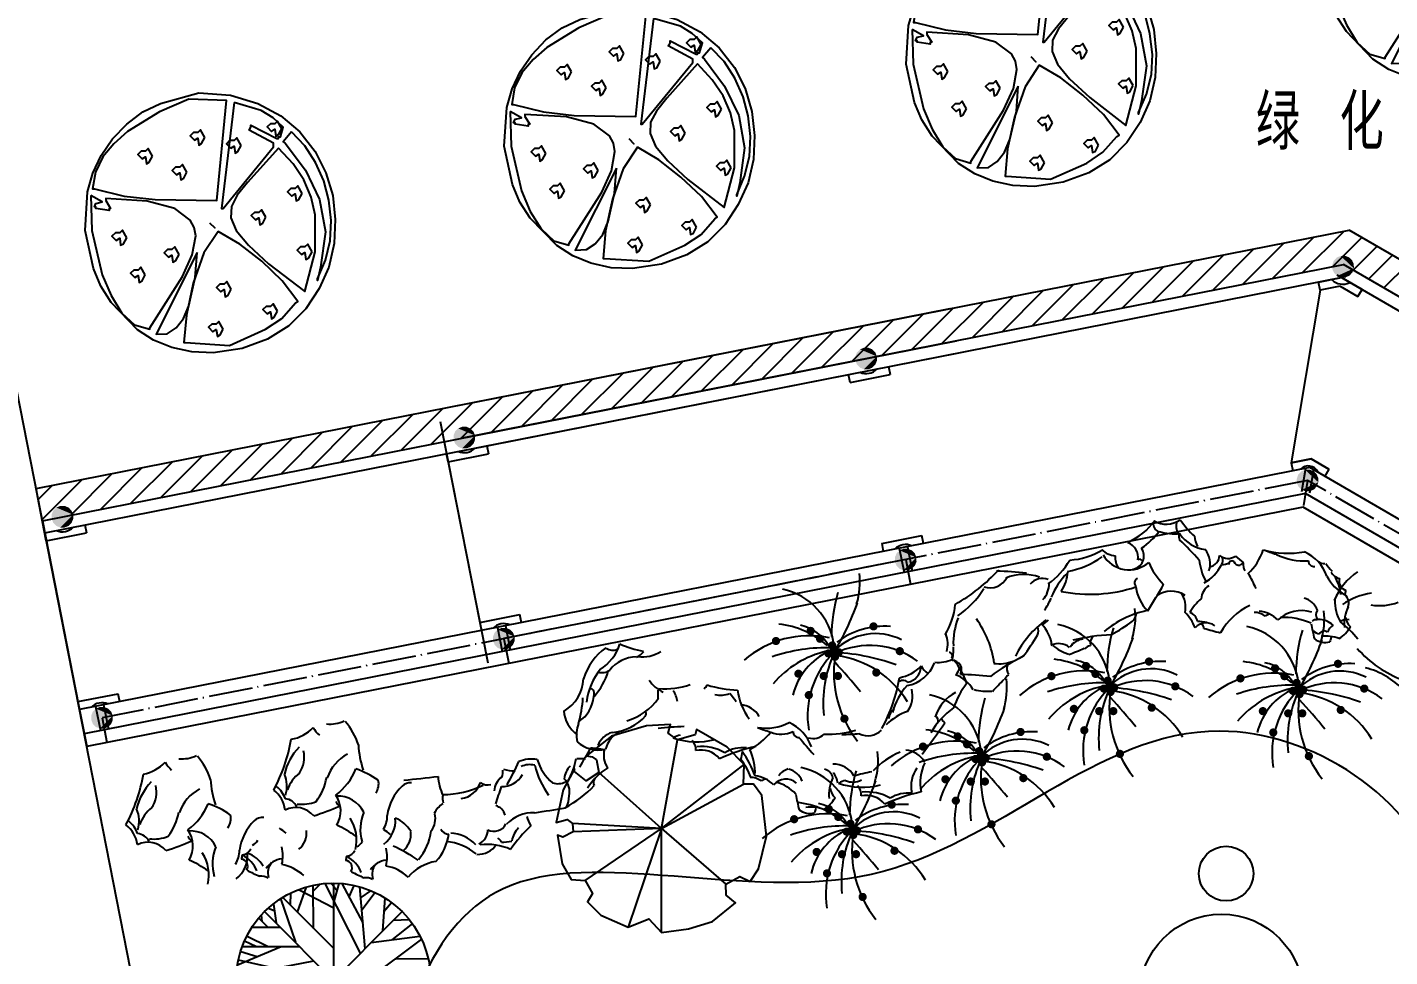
# Model space of a CAD drawing. Extents: x 1035948 to 1665131, y -158296 to 142149.
# Drawn here: x 1484489 to 1496466, y 20201 to 28368 of the extents above; entities that cross this region are included whole.
import ezdxf

# ---------------------------------------------------------------- set-up
doc = ezdxf.new("R2010")
doc.units = 0
doc.header["$LTSCALE"] = 200
doc.header["$MEASUREMENT"] = 0
doc.linetypes.add('ACAD_ISO04W100', pattern=[30.5, 24, -3, 0.5, -3])
doc.layers.get('0').update_dxf_attribs({"linetype": 'CONTINUOUS'})
for name, color, linetype in [('COLUMN', 7, 'CONTINUOUS'), ('DL', 21, 'CONTINUOUS'), ('DOTE', 1, 'CONTINUOUS'), ('PUB_TEXT', 7, 'CONTINUOUS'), ('WLL1', 7, 'CONTINUOUS'), ('垂丝海棠', 7, 'CONTINUOUS'), ('桂花', 7, 'CONTINUOUS'), ('红枫', 7, 'CONTINUOUS'), ('腊梅', 7, 'CONTINUOUS')]:
    doc.layers.add(name, color=color, linetype=linetype)
doc.styles.add('_HZTXT', font='txt.shx', dxfattribs={"width": 0.8, "bigfont": 'hztxt.shx'})
doc.styles.add('ATTR', font='SIMHEI.TTF')
doc.styles.add('DIM_FONT', font='SIMPLEX.shx', dxfattribs={"width": 0.8})

# ---------------------------------------------------------------- blocks, each defined once
blk = doc.blocks.new('_YZH')
for points in [[(-0.466, 0.193), (0.5, 0), (-0.5, 0), (-0.466, -0.193)], [(-0.193, 0.466), (0.5, 0), (-0.357, 0.357), (-0.466, 0.193)], [(0.193, 0.466), (0.5, 0), (0, 0.505), (-0.193, 0.466)], [(0.466, 0.193), (0.5, 0), (0.357, 0.357), (0.193, 0.466)], [(-0.466, -0.193), (0.5, 0), (-0.357, -0.357), (-0.193, -0.466)], [(-0.193, -0.466), (0.5, 0), (0, -0.505), (0.193, -0.466)], [(0.193, -0.466), (0.5, 0), (0.357, -0.357), (0.466, -0.193)]]:
    blk.add_solid(points)
blk = doc.blocks.new('ZW36')
at = {"layer": '垂丝海棠', "color": 31, "const_width": 60}
for points in [[(-458, 399, 1), (-398, 399, 1)], [(463, 465, 1), (523, 465, 1)], [(-966, 251, 1), (-906, 251, 1)], [(-320, 284, 1), (-260, 284, 1)], [(-142, 185, 1), (-82, 185, 1)], [(-197, 69, 1), (-137, 69, 1)], [(-114, 119, 1), (-54, 119, 1)], [(-100, 20, 1), (-40, 20, 1)], [(-46, 86, 1), (14, 86, 1)], [(848, 102, 1), (908, 102, 1)], [(-637, -228, 1), (-577, -228, 1)], [(504, -211, 1), (564, -211, 1)], [(-266, -261, 1), (-206, -261, 1)], [(-59, -261, 1), (1, -261, 1)], [(-485, -541, 1), (-425, -541, 1)], [(37, -887, 1), (97, -887, 1)]]:
    blk.add_lwpolyline(points, format="xyb", close=True, dxfattribs=at)
at = {"layer": '垂丝海棠', "color": 31}
for centre, radius, start, end in [((-802, 1117), 1096, 342.9456, 6.4814), ((-1040, 67), 963, 6.9904, 78.0284), ((2324, 279), 2449, 163.8561, 179.1105), ((-3557, 2173), 4052, 328.9873, 340.361), ((-1034, -789), 1294, 48.7581, 83.8624), ((-705, -137), 631, 28.8901, 78.4579), ((657, -696), 1164, 85.8741, 126.9558), ((-443, -1135), 1464, 78.5516, 130.9815), ((522, -485), 844, 62.9909, 135.9102), ((-185, -2359), 2512, 88.3286, 108.729), ((134, -1317), 1456, 103.0452, 139.7766), ((236, -767), 952, 114.0956, 166.2953), ((826, -841), 1299, 134.4861, 189.3762), ((1483, -658), 1728, 155.0888, 185.9637), ((-247, -3123), 3211, 70.5249, 87.8244), ((1537, -211), 1626, 171.2496, 218.2333), ((439, -986), 1172, 53.3231, 115.7633), ((-239, -1387), 1437, 31.315, 82.1378), ((-6650, -6130), 8950, 39.0488, 42.6799)]:
    blk.add_arc(centre, radius, start, end, dxfattribs=at)
at = {"layer": '垂丝海棠', "color": 31, "width": 0.8, "flags": 9}
for tag in ['YSIZE', 'XSIZE']:
    blk.add_attdef(tag, (-74, 86), '', height=1, dxfattribs=at)
blk = doc.blocks.new('ZW08')
at = {"layer": '红枫', "color": 1}
for p, q in [((-707, 1422), (-534, 1915)), ((-406, 1830), (-261, 1973)), ((-400, 1107), (-406, 1951)), ((-177, 1980), (514, 621)), ((68, 1830), (-55, 1987)), ((-9, 1990), (-9, -1812)), ((7, 1629), (107, 1980)), ((570, 1215), (163, 1980)), ((302, 1722), (397, 1944)), ((615, 707), (509, 1915)), ((-1042, 1687), (-746, 836)), ((-997, 1708), (-16, 728)), ((-847, 1565), (-841, 1794)), ((-679, 1858), (-10, 1515)), ((531, 1708), (726, 1837)), ((553, 1472), (799, 1808)), ((994, 1701), (949, 1057)), ((977, 1436), (1128, 1615)), ((-1399, 1243), (-1415, 1365)), ((1322, 1420), (-1339, -1242)), ((1322, -1242), (-1339, 1420)), ((-1282, 1501), (-1164, 1458)), ((-1181, 1579), (-1125, 1215)), ((-1588, 1129), (-1047, 1129)), ((-1460, 1300), (-1293, 1136)), ((1139, 886), (1541, 1200)), ((1167, 1265), (1468, 1279)), ((-1745, 864), (-1521, 757)), ((-1694, 957), (-1282, 750)), ((1713, 893), (654, 99)), ((732, 828), (1680, 957)), ((-1031, 743), (-1884, 385)), ((-1817, 657), (-1499, 557)), ((-1784, 750), (-668, 750)), ((-1901, 178), (-389, 471)), ((-1867, 492), (-1148, 328)), ((921, -123), (1875, 314)), ((1212, 514), (1836, 521)), ((-1910, 89), (1892, 89)), ((-1443, 85), (-1878, -230)), ((-1739, -695), (-651, 92)), ((-1901, -65), (-1728, -123)), ((-328, -230), (-88, -1803)), ((286, -201), (1881, -1)), ((827, -494), (1859, -223)), ((-1862, -301), (-1164, -280)), ((-1817, -494), (-1443, -480)), ((-1678, -487), (-1767, -609)), ((-1694, -780), (-540, -437)), ((-1505, -523), (-1600, -745)), ((-478, -387), (-473, -1738)), ((-10, -516), (810, -1617)), ((581, -501), (838, -1603)), ((587, -501), (1808, -459)), ((1200, -487), (1652, -830)), ((-1148, -623), (-1404, -1195)), ((-640, -552), (-913, -1581)), ((1446, -673), (1753, -616)), ((-1243, -830), (-1639, -880)), ((-1482, -866), (-1577, -973)), ((-1036, -938), (-1533, -1038)), ((-1393, -1009), (-1488, -1095)), ((-473, -1059), (-886, -1588)), ((-473, -930), (-133, -1796)), ((-205, -1059), (559, -1717)), ((955, -866), (1016, -1495)), ((988, -902), (1563, -966)), ((1306, -945), (1451, -1116)), ((-791, -1109), (-1237, -1360)), ((-841, -1302), (-1109, -1452)), ((715, -1066), (1111, -1445)), ((-473, -1410), (-802, -1631)), ((-690, -1352), (-640, -1688)), ((-278, -1417), (-372, -1767)), ((-211, -1581), (-306, -1774)), ((258, -1595), (113, -1796)), ((180, -1388), (325, -1767)), ((776, -1331), (721, -1653))]:
    blk.add_line(p, q, dxfattribs=at)
blk.add_circle((-9, 89), 1901, dxfattribs=at)
blk = doc.blocks.new('ZW37')
at = {"layer": '腊梅', "color": 3}
for p, q in [((-4, 65), (205, 1218)), ((-4, 65), (1074, 900)), ((-4, 65), (-818, 793)), ((-4, 65), (1064, 641)), ((-4, 65), (-1164, 133)), ((-4, 65), (-1153, 22)), ((-995, -611), (-4, 65)), ((-4, 65), (-439, -1217)), ((-4, -1286), (-4, 65)), ((-4, 65), (833, -657))]:
    blk.add_line(p, q, dxfattribs=at)
blk.add_lwpolyline([(-197, 1402), (-655, 1268), (-979, 1013), (-908, 997), (-851, 958), (-818, 793), (-982, 688), (-1134, 807), (-1137, 841), (-1285, 569), (-1374, 146), (-1230, 183), (-1164, 133), (-1153, 22), (-1286, -46), (-1358, -20), (-1296, -394), (-1180, -596), (-995, -611), (-900, -781), (-968, -888), (-794, -1061), (-439, -1217), (-170, -1112), (-4, -1286), (349, -1241), (662, -1143), (962, -901), (838, -801), (833, -657), (1016, -560), (1153, -625), (1259, -458), (1366, -34), (1305, 497), (1195, 643), (1064, 641), (1074, 900), (851, 1124), (454, 1354), (434, 1285), (205, 1218), (83, 1306), (116, 1421)], close=True, dxfattribs=at)
at = {"layer": '腊梅', "color": 3, "flags": 9}
for tag in ['YSIZE', 'XSIZE']:
    blk.add_attdef(tag, (-9, 33), '', height=1.42, rotation=5.5684, dxfattribs=at)
at = {"layer": '腊梅', "color": 3, "style": 'ATTR', "width": 0.8, "flags": 9}
blk.add_attdef('ESTCODE', (-4, 65), '', height=15.9, rotation=5.5684, dxfattribs=at)
at = {"layer": '腊梅', "color": 3, "linetype": 'Continuous', "style": 'DIM_FONT', "width": 0.8, "flags": 9}
for tag in ['YSIZE', 'XSIZE']:
    blk.add_attdef(tag, (-4, 65), '', height=0.244, dxfattribs=at)
blk = doc.blocks.new('ZW05')
at = {"layer": '桂花', "color": 3, "linetype": 'Continuous'}
for points in [[(-114, 1934), (376, 1896), (799, 1768), (1153, 1579), (1447, 1330), (1682, 1028), (1848, 703), (1953, 349), (1991, -21), (1976, -391), (1893, -753), (1742, -1085), (1538, -1395), (1274, -1659), (949, -1862), (557, -2006), (112, -2074), (-220, -2059), (-530, -1991), (-809, -1878), (-1058, -1719), (-1465, -1296), (-1624, -1047), (-1737, -776), (-1866, -187), (-1828, 409), (-1745, 696), (-1616, 968), (-1443, 1224), (-1224, 1451), (-975, 1639), (-703, 1768), (-114, 1934)], [(-266, 1836), (-718, 1639), (-1209, 1337), (-1420, 1149), (-1594, 945), (-1707, 711), (-1752, 455), (-1722, 455), (-1262, 341), (-786, 288), (165, 273), (316, 1813), (-266, 1836)], [(436, 1783), (240, 152), (263, 152), (1040, 1103), (1040, 1156), (663, 1360), (693, 1405), (693, 1436), (1093, 1232), (1115, 1232), (1115, 1254), (1146, 1254), (1191, 1405), (1033, 1549), (851, 1662), (436, 1783)], [(1319, 1330), (1191, 1179), (1221, 1156), (1531, 741), (1750, 288), (1840, -210), (1765, -753), (1719, -957), (1719, -934), (1840, -647), (1916, -346), (1931, -36), (1893, 281), (1818, 575), (1689, 862), (1523, 1119), (1319, 1330)], [(1115, 1081), (640, 553), (482, 356), (391, 183), (384, 9), (466, -187), (655, -413), (965, -700), (1523, -1130), (1682, -519), (1682, 54), (1621, 326), (1508, 590), (1342, 839), (1115, 1081)], [(-1775, 349), (-1760, -187), (-1601, -874), (-1465, -1191), (-1299, -1462), (-1103, -1643), (-869, -1712), (-869, -1689), (-364, -897), (-213, -564), (-160, -270), (-182, -142), (-243, -28), (-484, 152), (-907, 266), (-1548, 304), (-1548, 273), (-1473, 152), (-1495, 152), (-1495, 122), (-1699, 152), (-1699, 175), (-1722, 175), (-1699, 228), (-1601, 251), (-1775, 349)], [(187, -202), (-32, -534), (-198, -1002), (-303, -1493), (-341, -1915), (-318, -1915), (361, -1960), (919, -1712), (1168, -1545), (1380, -1304), (1417, -1281), (1176, -964), (859, -663), (519, -398), (187, -202)], [(59, -74), (134, -149), (59, -74)], [(-137, -526), (-771, -1787), (-598, -1780), (-462, -1689), (-348, -1545), (-266, -1349), (-167, -911), (-137, -526)]]:
    blk.add_lwpolyline(points, dxfattribs=at)
at = {"layer": '桂花', "color": 51, "linetype": 'ByBlock', "elevation": 4620}
for points in [[(1169, 1381), (1102, 1498), (1060, 1457), (993, 1457), (942, 1407), (1009, 1340), (1060, 1373), (1076, 1264), (1119, 1289)], [(-21, 1245), (-88, 1361), (-129, 1320), (-196, 1320), (-247, 1270), (-180, 1203), (-129, 1236), (-113, 1128), (-71, 1152)], [(-828, 958), (-895, 1075), (-936, 1033), (-1003, 1033), (-1054, 983), (-987, 916), (-936, 949), (-920, 841), (-877, 865)], [(540, 1122), (473, 1239), (431, 1197), (364, 1197), (313, 1147), (380, 1080), (431, 1113), (447, 1005), (490, 1029)], [(-294, 712), (-361, 829), (-403, 787), (-470, 787), (-521, 737), (-454, 670), (-403, 703), (-387, 595), (-344, 619)], [(1483, 384), (1416, 501), (1375, 459), (1308, 459), (1257, 409), (1324, 343), (1375, 375), (1391, 267), (1433, 291)], [(923, 15), (856, 132), (814, 90), (747, 90), (696, 41), (763, -26), (814, 6), (830, -102), (873, -78)], [(-1224, -299), (-1291, -182), (-1332, -224), (-1399, -224), (-1451, -274), (-1384, -341), (-1332, -308), (-1317, -416), (-1274, -392)], [(1634, -518), (1567, -401), (1525, -442), (1458, -442), (1407, -492), (1474, -559), (1525, -526), (1541, -635), (1584, -611)], [(-417, -559), (-484, -442), (-526, -483), (-593, -483), (-644, -533), (-577, -600), (-526, -567), (-510, -676), (-467, -652)], [(-937, -873), (-1004, -756), (-1045, -798), (-1112, -798), (-1164, -848), (-1097, -914), (-1045, -882), (-1030, -990), (-987, -966)], [(389, -1092), (322, -975), (281, -1016), (214, -1016), (163, -1066), (230, -1133), (281, -1100), (297, -1209), (339, -1184)], [(1100, -1433), (1033, -1317), (992, -1358), (925, -1358), (874, -1408), (941, -1475), (992, -1442), (1008, -1550), (1051, -1526)], [(266, -1707), (199, -1590), (158, -1631), (91, -1631), (40, -1681), (107, -1748), (158, -1715), (174, -1823), (216, -1799)]]:
    blk.add_lwpolyline(points, close=True, dxfattribs=at)

msp = doc.modelspace()

# ---------------------------------------------------------------- hatches: boundary and pattern name
h = msp.add_hatch()
h.set_pattern_fill('ANSI31', color=256, scale=1200, style=0)
h.set_pattern_definition([(45, (-452461.26, 114731.18), (-106.066017, 106.066017), [])])
h.paths.add_polyline_path([(1499757.03868, 24137.29335), (1499901.03899, 24386.7092), (1496109.41085, 26586.28335), (1488275.54167, 25044.80394), (1484566.66164, 24315.00337), (1484622.26549, 24032.42203), (1492658.59096, 25613.739), (1496058.65713, 26282.77391)])

# ---------------------------------------------------------------- linework, layer by layer
for p, q in [((1488275.54167, 25044.80394), (1496109.41085, 26586.28335)), ((1499901.03899, 24386.7092), (1496109.41085, 26586.28335)), ((1488331.14553, 24762.22261), (1496058.65713, 26282.77391)), ((1499757.03868, 24137.29335), (1496058.65713, 26282.77391)), ((1488351.99697, 24656.2546), (1496079.50857, 26176.80591)), ((1495840.00017, 26128.84378), (1496043.24686, 26169.52826)), ((1495854.04733, 26058.22737), (1495840.00017, 26128.84378)), ((1499702.84587, 24043.87419), (1496004.46365, 26189.35514)), ((1496222.41529, 26065.30198), (1496043.24686, 26169.52826)), ((1495854.04733, 26058.22737), (1495598.54488, 24540.89565)), ((1496030.58836, 26093.34526), (1495854.04733, 26058.22737)), ((1496030.58836, 26093.34526), (1496186.28631, 26003.0228)), ((1496186.28631, 26003.0228), (1496222.41529, 26065.30198)), ((1484566.66164, 24315.00337), (1492602.98711, 25896.32033)), ((1484622.26549, 24032.42203), (1492658.59096, 25613.739)), ((1484642.85707, 23926.4029), (1492679.44241, 25507.771)), ((1491721.66447, 25246.19894), (1491707.81496, 25316.58275)), ((1491721.66447, 25246.19894), (1492074.89114, 25315.70376)), ((1492060.99017, 25386.34909), (1492074.89114, 25315.70376)), ((1488528.55885, 24691.26854), (1488542.45981, 24620.6232)), ((1488189.23314, 24551.11839), (1488175.38364, 24621.5022)), ((1488189.23314, 24551.11839), (1488542.45981, 24620.6232)), ((1495598.54488, 24540.89565), (1495775.07351, 24576.07582)), ((1495775.07351, 24576.07582), (1495598.54488, 24540.89565)), ((1495930.73959, 24485.69844), (1495775.07351, 24576.07582)), ((1495775.07351, 24576.07582), (1495930.73959, 24485.69844)), ((1495762.58625, 24500.07061), (1484948.93813, 22372.25668)), ((1488189.23314, 24551.11839), (1488467.35532, 23137.68866)), ((1495598.54488, 24540.89565), (1495612.61695, 24470.2842)), ((1495724.71268, 24492.61818), (1495690.27299, 24285.34896)), ((1495795.73981, 24480.82215), (1495761.29918, 24273.54731)), ((1498911.32995, 22671.95746), (1495762.58625, 24500.07061)), ((1495930.73959, 24485.69844), (1495894.58864, 24423.43201)), ((1484656.96644, 23856.07022), (1484566.66164, 24315.00337)), ((1484656.73011, 23856.02368), (1484579.03605, 24250.17265)), ((1495724.47827, 24272.43013), (1484990.64102, 22160.32068)), ((1498802.87709, 22485.15816), (1495724.47827, 24272.43013)), ((1495704.36573, 24152.28654), (1485012.65087, 22048.46557)), ((1498745.63808, 22386.56964), (1495704.36573, 24152.28654)), ((1484996.00893, 23996.2873), (1485009.93352, 23925.64661)), ((1484656.73011, 23856.02368), (1485009.93352, 23925.64661)), ((1484656.96644, 23856.07022), (1484935.08862, 22442.6405)), ((1491999.78665, 23832.76921), (1492353.01332, 23902.27403)), ((1492366.91428, 23831.6287), (1492353.01332, 23902.27403)), ((1491999.78665, 23832.76921), (1492013.63615, 23762.3854)), ((1492154.97828, 23789.92581), (1492196.68117, 23577.9898)), ((1492225.62362, 23803.82677), (1492267.32651, 23591.89077)), ((1488467.35532, 23137.68866), (1488820.58199, 23207.19347)), ((1488467.35532, 23137.68866), (1488481.20483, 23067.30485)), ((1488834.48296, 23136.54814), (1488820.58199, 23207.19347)), ((1488622.54696, 23094.84525), (1488664.24985, 22882.90925)), ((1488693.19229, 23108.74621), (1488734.89518, 22896.81021)), ((1484935.08862, 22442.6405), (1485288.31529, 22512.14531)), ((1484935.08862, 22442.6405), (1485012.65087, 22048.46557)), ((1485090.28025, 22399.79709), (1485131.98314, 22187.86109)), ((1485160.92559, 22413.69805), (1485202.62848, 22201.76205)), ((1485302.21626, 22441.49998), (1485288.31529, 22512.14531))]:
    msp.add_line(p, q)
for centre, radius, start, end in [((1493964.85263, 24335.28273), 529.3699, 291.801144056, 325.506333863), ((1494458.86053, 24003.76225), 72.02198, 171.229188827, 251.161614918), ((1494502.90479, 24206.08753), 204.08822, 238.473682215, 305.853817275), ((1494730.12474, 23987.48379), 141.69263, 164.456691922, 207.813870203), ((1495458.61113, 24646.34387), 1032.48063, 215.917443875, 226.670854732), ((1494113.71215, 23708.10786), 140.34019, 351.805891378, 68.642002073), ((1493844.76344, 24401.11564), 753.29277, 305.766609146, 322.026813859), ((1494582.48102, 24441.39929), 523.92748, 254.058715388, 274.668408325), ((1494741.71026, 23907.70364), 130.24976, 175.715423736, 199.492739817), ((1492342.1814, 21500.57074), 3281.84436, 41.735857165, 46.073156534), ((1494890.57378, 24106.36219), 330.79146, 215.166756838, 261.842307175), ((1495053.80113, 23930.88501), 305.74503, 186.685022756, 204.3194146), ((1493481.50275, 24377.94935), 805.86644, 280.816771261, 304.493832281), ((1493620.57477, 24298.22707), 611.99481, 273.024488067, 301.610177535), ((1494075.79924, 23933.11916), 210.64821, 227.57244472, 263.774354627), ((1494174.67598, 23863.57786), 262.90596, 209.578682856, 311.146561899), ((1494220.89092, 23708.15255), 168.65466, 174.706156302, 212.812343936), ((1494185.2548, 23723.88753), 119.64867, 280.329170405, 33.479548042), ((1494687.28136, 23654.46282), 199.83885, 341.527952375, 38.519229614), ((1494860.1775, 23733.8505), 110.47847, 282.820967563, 356.511961182), ((1495045.53235, 23821.52957), 120.61773, 231.503190579, 302.578546165), ((1495813.65199, 24514.48955), 1061.05559, 228.493101761, 233.324965077), ((1494860.34818, 23945.52392), 521.87745, 313.325769081, 341.269680376), ((1495810.66908, 24894.79016), 1206.38351, 247.786614656, 253.457616367), ((1495570.73577, 24494.05318), 748.02131, 253.204274326, 281.165447667), ((1495707.19073, 24200.14086), 520.75349, 242.932834455, 274.824959854), ((1495554.23624, 23411.52021), 384.19289, 20.504755219, 65.167478626), ((1491861.78209, 24675.99039), 1586.76139, 299.652277855, 317.37674094), ((1493091.48584, 24003.46279), 644.39273, 305.341651102, 330.595585599), ((1494266.89613, 23672.41543), 21.2132, 26.0390306, 132.29923531), ((1494868.01749, 23878.13923), 562.08449, 202.217476198, 226.120789711), ((1495308.65214, 23742.93209), 520.68805, 186.356291777, 207.478872594), ((1494665.23017, 23801.2266), 357.51755, 298.300797825, 334.028398166), ((1494979.86003, 23807.04407), 162.52514, 272.391734272, 297.435091688), ((1494941.08158, 23683.00996), 59.16307, 323.367171737, 24.426583532), ((1495077.80156, 23651.00164), 27.77191, 54.127226076, 184.773499731), ((1495140.62538, 23691.9017), 50.05294, 201.563321157, 280.602844082), ((1495217.75187, 23561.97103), 105.50067, 109.257080902, 130.072503523), ((1495299.28734, 23650.43942), 122.8301, 176.281632881, 207.954683164), ((1495801.60404, 23680.78954), 50.61367, 179.498258694, 276.067126368), ((1495882.59957, 23715.83817), 59.64249, 226.824124933, 283.425636462), ((1496183.51736, 23828.73499), 327.64655, 211.602375738, 226.709685903), ((1492952.71122, 23608.92648), 166.56917, 250.358845312, 334.221009458), ((1492956.85595, 20752.90148), 2836.57622, 83.592871006, 88.94168692), ((1493252.56658, 23124.10869), 435.31222, 71.815703382, 111.840216676), ((1493413.01981, 23385.84994), 139.90405, 68.557606006, 140.672098118), ((1493254.52164, 23482.89856), 217.65677, 318.605146764, 0.082565058), ((1494060.34695, 23134.59504), 612.31626, 134.712785622, 158.445155027), ((1493288.7074, 23604.70537), 348.17957, 326.370745902, 356.168136773), ((1494265.02065, 23486.22199), 42.60007, 114.54097682, 230.530210406), ((1494300.72341, 23004.63816), 1080.01385, 23.551801821, 31.419353135), ((1496248.90467, 23712.69392), 373.97425, 206.453814875, 242.185842727), ((1496066.36549, 23655.88244), 139.41391, 212.494957222, 251.881130395), ((1496528.5254, 23089.54515), 602.99367, 124.940421731, 156.337430437), ((1495652.09367, 23346.10003), 384.6647, 5.574502983, 31.265312633), ((1496110.69869, 23504.19785), 89.76333, 167.659870688, 249.119548504), ((1492212.46011, 23860.94046), 805.86644, 304.491020627, 328.168081651), ((1493833.86391, 24666.70241), 1280.52216, 258.502113642, 288.160488375), ((1494594.38389, 23501.21713), 365.02295, 188.07119634, 225.581053328), ((1482784.43067, 30332.22411), 13557.22604, 328.459890829, 329.605768225), ((1494544.47448, 23185.57662), 226.90413, 57.235604297, 124.481399958), ((1494424.04443, 23269.25206), 247.74655, 349.854992047, 32.499394814), ((1494957.52041, 23335.61834), 149.81229, 123.256089842, 175.555124639), ((1496374.83295, 22836.32146), 562.58399, 97.138762153, 125.351515291), ((1496014.78869, 23412.12625), 64.4409, 333.331993429, 7.313640012), ((1495997.74723, 23305.76045), 108.06428, 344.26039237, 44.815156976), ((1492005.63571, 23361.3636), 644.39273, 329.015900468, 354.269834969), ((1492903.80554, 23610.09474), 640.1328, 325.322314977, 336.146053281), ((1494515.33635, 22383.51393), 878.23892, 102.14476175, 129.700862526), ((1495156.72607, 22956.58231), 523.54931, 131.742003412, 149.156743951), ((1495507.54016, 22738.465), 614.02717, 116.323954059, 149.715390097), ((1495291.73442, 22974.51861), 265.46351, 44.359311189, 84.259317655), ((1495689.88462, 22939.38936), 303.53266, 72.714782694, 133.347653257), ((1495668.2733, 23183.26181), 173.64093, 21.135287149, 75.341069179), ((1495873.85752, 23208.76876), 57.26841, 139.618140809, 229.126334564), ((1496313.93489, 23317.35524), 329.9402, 176.698532958, 211.884191381), ((1496425.88208, 23120.08853), 359.86545, 154.24718408, 184.359502027), ((1496373.20098, 23767.30403), 480.98986, 261.327082293, 290.16507825), ((1493241.84238, 22954.64984), 612.31626, 158.387034995, 182.119404395), ((1492120.3642, 22654.96025), 878.23892, 8.328371954, 35.884472732), ((1493960.12757, 22449.47207), 878.23892, 125.819011117, 153.375111896), ((1493196.04441, 22905.62361), 300.90659, 5.838045259, 45.67085725), ((1493230.10546, 23406.09296), 341.25396, 301.75068693, 314.091037123), ((1493093.7301, 24679.57346), 1890.95214, 299.254514594, 305.987435913), ((1494131.33228, 23229.61418), 108.7339, 312.554733184, 353.00445205), ((1494385.9762, 22947.06583), 396.33314, 21.363287302, 44.653142233), ((1494682.46657, 23135.53006), 92.83262, 7.241374772, 74.534763771), ((1494852.19947, 23003.28117), 131.16827, 54.498065565, 137.769025466), ((1494757.15702, 22625.56838), 521.95336, 78.592441721, 88.089425915), ((1494788.04364, 23085.90366), 44.74417, 0.802831265, 57.404342792), ((1495277.9413, 23074.94662), 151.25404, 51.988992751, 91.111693897), ((1495431.02378, 23102.41044), 109.55809, 101.443704351, 123.167704709), ((1495524.66251, 22544.62872), 638.39889, 66.976377334, 91.833760776), ((1498264.00003, 23576.21021), 2528.70283, 190.227724941, 193.324040339), ((1495817.91606, 23118.07942), 44.73248, 74.989484323, 140.723507833), ((1495833.325, 22958.9575), 206.53012, 48.964548968, 89.152045043), ((1496091.50034, 23034.94183), 128.57639, 81.70572544, 118.182085091), ((1495582.17555, 22547.46284), 747.46437, 36.330538979, 52.830301819), ((1496234.80117, 23212.48925), 161.47195, 190.331239477, 224.424435333), ((1492363.97631, 22950.0732), 217.65677, 342.279396135, 23.756814429), ((1491736.20818, 23981.47608), 1890.95214, 322.92876396, 329.661685289), ((1493268.70018, 23070.17566), 108.7339, 336.22898256, 16.678701418), ((1494103.60041, 21191.19246), 1840.6056, 92.671222151, 103.261049028), ((1493911.35881, 22958.01475), 78.05332, 130.347197851, 196.569881775), ((1495990.41383, 27150.77324), 4225.89356, 254.101298211, 256.128951584), ((1495854.75757, 23113.30956), 76.00145, 217.423958676, 264.995727302), ((1495888.40397, 23021.26678), 43.46101, 47.758230038, 157.928534604), ((1495904.19307, 22692.07299), 326.25745, 68.827677193, 97.306934241), ((1496052.25108, 22992.89935), 147.61639, 124.369578473, 155.786854134), ((1496009.62543, 22965.40297), 69.73937, 143.595904865, 178.571899614), ((1495843.97484, 23262.12821), 319.94352, 303.815261684, 329.441673599), ((1489861.12496, 22503.94573), 501.21255, 124.80776079, 163.905344313), ((1489316.92823, 23066.4963), 398.30732, 301.349406285, 343.204694075), ((1489635.8486, 22991.07625), 96.68071, 233.298805802, 293.618927482), ((1490023.87103, 23624.21212), 747.46437, 244.173921299, 260.673684134), ((1489801.19212, 22955.2864), 128.57639, 289.54910776, 326.025467409), ((1489897.13268, 23132.67464), 296.87171, 262.038405332, 303.279756875), ((1491991.7015, 22925.73973), 640.1328, 348.996564348, 359.820302652), ((1493555.90952, 22797.96552), 154.70121, 51.618178266, 116.149596671), ((1493819.29551, 23356.9759), 527.21507, 233.233000654, 250.210888412), ((1491666.18485, 27847.67807), 5369.35471, 291.616019423, 293.185668621), ((1493783.62696, 22842.59524), 149.84705, 95.405004306, 147.728137192), ((1493845.60449, 22847.63047), 85.90693, 99.393992387, 136.263890026), ((1495900.29101, 23129.0139), 166.65024, 234.435546394, 283.752229263), ((1496942.4951, 23585.41506), 1019.17087, 221.542340037, 249.280715243), ((1489845.79222, 22535.88039), 299.5405, 90.690224185, 142.162467523), ((1492093.80566, 22997.67448), 350.15039, 280.347443535, 316.554969599), ((1492163.23296, 22899.99766), 322.47312, 281.010354462, 338.783517993), ((1492563.44215, 22878.02083), 247.1361, 209.349490153, 229.959183094), ((1492496.41788, 23083.60146), 296.68279, 264.317615094, 295.21423876), ((1492591.2376, 22844.53457), 30.72035, 323.088807136, 84.506082796), ((1492621.3554, 22722.02334), 81.54582, 329.488769127, 90.906044786), ((1492158.35201, 22407.38726), 621.24005, 18.557868946, 40.328923054), ((1494061.80227, 21192.16574), 1840.6056, 116.345471532, 126.935298407), ((1493034.69752, 23086.46282), 311.24188, 260.990243236, 292.648535237), ((1493176.29599, 22733.10586), 78.05332, 154.021447225, 220.244131143), ((1489023.81054, 22664.18601), 356.38348, 301.187564257, 356.574907376), ((1490016.96702, 22352.24512), 618.71961, 142.798230743, 171.958322711), ((1489077.28023, 22856.78551), 539.04644, 316.957931087, 344.155652453), ((1489546.18838, 22797.22743), 99.98066, 248.840539825, 309.08917582), ((1490718.06747, 22901.04694), 1459.82132, 331.624969153, 350.22577779), ((1492194.36155, 22761.08119), 152.80913, 283.628541951, 354.031813985), ((1492542.21714, 22397.89917), 300.90659, 29.512294627, 69.34510662), ((1492372.45515, 22869.92733), 341.25396, 325.424936302, 337.765286488), ((1492639.21799, 19844.52959), 2836.57622, 83.592871006, 88.94168692), ((1489156.69194, 26309.75188), 5369.35471, 315.29026879, 316.859917992), ((1493160.39864, 22605.60843), 85.90693, 123.068241755, 159.9381394), ((1496073.36411, 22045.16373), 717.35946, 44.406052673, 75.516682334), ((1489427.62467, 22513.36433), 46.43205, 330.900879108, 82.85837248), ((1490206.22427, 22802.73393), 303.8727, 214.101284692, 245.344991002), ((1487668.42842, 22462.08032), 2366.76394, 0.095111384, 2.004793891), ((1490082.48122, 23337.20691), 781.5228, 266.955721808, 287.520205031), ((1489970.69019, 22401.791), 239.17745, 10.056587921, 34.706042786), ((1490374.6563, 22635.58454), 101.96862, 308.577068017, 332.766582169), ((1490795.80011, 23703.32172), 1162.36944, 253.482124533, 266.91437525), ((1491238.46563, 22603.72553), 508.91356, 186.894192864, 217.761041853), ((1492586.44523, 22233.10977), 503.5054, 135.907166064, 166.932267334), ((1492188.50942, 22570.5691), 59.30052, 45.10078538, 123.716081612), ((1492027.70063, 22494.51821), 243.37356, 325.350064277, 13.554123176), ((1492819.7321, 22197.69583), 366.13373, 117.682931822, 161.242606382), ((1493487.93712, 22067.18704), 915.37671, 144.009857546, 159.490539868), ((1492931.78311, 23061.52495), 527.21507, 256.907250013, 273.885137787), ((1488255.19813, 22550.14405), 1121.26727, 344.518736549, 356.222709207), ((1489168.49614, 22517.78872), 303.05518, 304.23846352, 354.137749899), ((1489608.02675, 22782.60875), 531.19583, 286.587731445, 324.229649091), ((1490583.72641, 22744.53485), 244.85914, 258.381886936, 288.892124349), ((1490285.77471, 22170.57485), 511.12763, 31.768773779, 42.034893333), ((1490743.61318, 22207.46962), 207.94452, 29.760405687, 85.970184615), ((1489483.24859, 22380.51781), 278.60455, 183.970940535, 234.997897218), ((1489599.31667, 22608.52748), 437.08912, 273.964477688, 318.804501119), ((1489896.03984, 22334.69701), 33.79818, 320.411974354, 37.202303356), ((1492384.65177, 21890.35647), 491.45446, 108.598530589, 134.876917073), ((1492166.01732, 22292.05882), 102.65756, 123.204995742, 178.278922497), ((1493006.52569, 21851.05597), 655.38947, 125.002943166, 150.992176746), ((1492445.80084, 22272.97858), 50.74172, 337.984964081, 64.100331146), ((1492626.64967, 22349.79831), 117.36194, 206.327031285, 232.489835713), ((1486747.08707, 22456.09679), 350.15039, 280.347443535, 316.554969599), ((1487216.72356, 22336.44314), 247.1361, 209.349490153, 229.959183094), ((1487149.69929, 22542.02377), 296.68279, 264.317615094, 295.21423876), ((1486811.63342, 21865.80957), 621.24005, 18.557868946, 40.328923054), ((1489628.89958, 22144.73814), 311.73262, 160.098785464, 190.235761783), ((1489686.28712, 21985.56606), 195.34353, 106.889024812, 158.570793723), ((1489808.95823, 21964.83469), 243.29304, 117.337904243, 165.971628471), ((1490337.48641, 19456.03421), 2768.32892, 91.533348237, 96.297198542), ((1490539.94602, 22573.39047), 628.27667, 298.478266033, 320.519630139), ((1490981.27096, 22662.54677), 452.87125, 260.847250138, 296.841566828), ((1491365.31588, 23332.29007), 1206.38351, 247.786614656, 253.457616367), ((1491116.45971, 22407.13833), 250.55264, 248.560148991, 294.700973499), ((1491024.4052, 21909.79843), 384.19289, 20.504755219, 65.167478626), ((1491271.773, 22179.06776), 50.61367, 179.498258694, 276.067126368), ((1491397.39068, 22262.43213), 143.02425, 253.275786127, 313.048188156), ((1491536.52579, 22938.3328), 781.5228, 266.955721808, 287.520205031), ((1492439.5867, 11146.11068), 11030.95929, 93.299463364, 94.106432836), ((1491876.06502, 22317.38603), 173.91638, 245.774973943, 314.236138601), ((1487639.20666, 25615.23037), 5953.70357, 322.372172929, 325.659662059), ((1485371.34888, 22359.46925), 1459.82132, 331.624969153, 350.22577779), ((1487239.72664, 21691.53208), 503.5054, 135.907166064, 166.932267334), ((1488173.36633, 22096.60294), 773.50319, 182.450795059, 199.29380392), ((1489512.082, 22303.63141), 286.35942, 228.444868204, 282.266408766), ((1490376.05867, 22738.18604), 648.42837, 251.151152871, 284.274929723), ((1490246.40152, 22026.20324), 123.60787, 98.434255831, 127.37484404), ((1490257.58405, 22023.26318), 108.87602, 354.29116726, 45.33673178), ((1490415.71175, 21629.82783), 418.15614, 60.566844311, 95.751693444), ((1491270.59306, 20398.6808), 1692.60158, 102.912254377, 114.328230602), ((1490783.13131, 21718.87303), 319.25602, 85.079680729, 120.479108263), ((1495444.80923, 25588.01235), 5419.71069, 219.705300168, 221.776006538), ((1485850.62226, 22236.79185), 296.68279, 264.317615094, 295.21423876), ((1485512.55638, 21560.57765), 621.24005, 18.557868946, 40.328923054), ((1486680.98204, 21952.94051), 243.37356, 325.350064277, 13.554123176), ((1487473.01352, 21656.11814), 366.13373, 117.682931822, 161.242606382), ((1488923.08822, 21639.31606), 298.93429, 80.487373158, 111.989720494), ((1489357.771, 22042.34392), 400.18542, 195.687180366, 231.158351519), ((1488748.09467, 22036.58763), 573.71814, 330.031011433, 350.640704369), ((1489312.29836, 20340.63287), 1599.47554, 86.956438695, 89.75080075), ((1491105.3461, 20946.20655), 1986.20628, 146.804839127, 152.417579629), ((1489379.75149, 21016.31028), 1019.31027, 79.785544931, 86.42741672), ((1489747.2307, 21971.59147), 191.01506, 163.905545473, 215.323923435), ((1490412.67028, 21811.44129), 206.35704, 38.883648187, 103.09404656), ((1490518.52745, 22026.80909), 259.40537, 339.146534765, 355.209846955), ((1490388.32433, 21622.02074), 486.2764, 18.792261833, 39.980469624), ((1490140.61933, 21528.60436), 790.83111, 19.302320025, 36.894682031), ((1490451.51985, 21824.5543), 434.96206, 356.67208252, 26.869023575), ((1492409.49052, 21392.23315), 655.08331, 112.276987725, 137.659762444), ((1492197.65776, 21808.59551), 207.94452, 29.760405687, 85.970184615), ((1484072.27184, 22054.23733), 1459.82132, 331.624969153, 350.22577779), ((1485448.01003, 22150.86487), 350.15039, 280.347443535, 316.554969599), ((1485917.64652, 22031.21122), 247.1361, 209.349490153, 229.959183094), ((1486521.39401, 21700.42825), 250.87264, 341.428391628, 24.72925726), ((1487077.2378, 21563.97559), 318.1678, 128.03725685, 160.736269448), ((1486890.22277, 22044.37125), 524.3423, 306.354315163, 338.38419308), ((1487160.99763, 21178.99179), 706.28456, 54.168326026, 72.133092316), ((1488660.92576, 21904.59209), 208.66704, 268.898724044, 330.491640903), ((1488546.16153, 21827.69348), 123.60787, 337.44858648, 6.389174678), ((1488760.1869, 22073.98926), 239.17745, 249.070918559, 273.720373432), ((1486295.873, 23072.7906), 2768.32892, 330.547678881, 335.311529185), ((1488908.97627, 21701.21308), 187.87762, 77.435664211, 114.305561861), ((1489653.29759, 22053.12042), 723.3572, 193.472677245, 216.596824258), ((1489382.25602, 21749.63321), 173.56798, 133.819743842, 174.802762739), ((1489884.99859, 21391.89849), 553.53827, 122.03488593, 148.237651713), ((1491226.48615, 21692.79074), 165.51191, 106.551042747, 144.094590692), ((1491138.44226, 21681.54004), 173.64093, 21.135287149, 75.341069179), ((1491474.78533, 21750.97357), 100.00456, 13.738955778, 76.747489211), ((1491575.43787, 21686.12683), 208.66704, 29.884393404, 91.477310259), ((1491379.11235, 21684.01334), 239.17745, 10.056587921, 34.706042786), ((1492944.10724, 17067.9281), 4869.25159, 102.238258888, 104.118508552), ((1492526.2078, 21701.7786), 267.53652, 143.956118496, 192.192229468), ((1492741.93682, 21730.03147), 403.61909, 154.370754069, 191.493422271), ((1485940.64961, 21386.30016), 503.5054, 135.907166064, 166.932267334), ((1485381.90501, 21647.70859), 243.37356, 325.350064277, 13.554123176), ((1486874.2893, 21791.37102), 773.50319, 182.450795059, 199.29380392), ((1486528.27307, 21505.00596), 245.02601, 19.853378589, 51.46535936), ((1486631.707, 21866.52209), 497.64892, 322.724673782, 349.642042997), ((1487443.91398, 21719.38675), 134.46376, 324.072880104, 13.863322838), ((1488097.06217, 21382.09502), 447.49419, 134.500612133, 172.251700815), ((1487855.28046, 21625.29867), 104.58083, 83.257581672, 133.413832089), ((1486480.46458, 35322.34973), 13633.11859, 275.551306664, 276.821953578), ((1488564.65904, 21818.27241), 465.92853, 184.002239771, 205.274483838), ((1488126.58888, 22495.78271), 870.39853, 270.880909114, 295.21835851), ((1488276.44786, 21795.71645), 206.35704, 277.897978827, 342.108377205), ((1488537.884, 21819.62035), 108.87602, 233.305497901, 284.351062423), ((1488753.50087, 21649.77005), 160.36865, 125.52479745, 177.068599693), ((1483997.13864, 23108.79518), 4869.25159, 341.252589535, 343.132839199), ((1489155.05308, 21857.65207), 135.86773, 249.191495196, 298.833446468), ((1489101.34153, 21653.52832), 155.50681, 345.275534091, 45.981563401), ((1488708.74813, 22444.16611), 1063.36877, 298.629780933, 316.00164763), ((1489520.76299, 21731.90709), 53.96666, 139.533105156, 209.283761846), ((1490846.64945, 21626.3115), 151.25404, 51.988992751, 91.111693897), ((1490860.44257, 21525.8835), 265.46351, 44.359311189, 84.259317655), ((1490999.73193, 21653.77532), 109.55809, 101.443704351, 123.167704709), ((1491158.25797, 21619.33013), 141.98593, 49.621233166, 139.531184807), ((1490989.08599, 21401.34342), 343.1266, 41.890755541, 75.854318713), ((1491896.05104, 21618.36675), 359.86545, 154.24718408, 184.359502027), ((1491704.97013, 21710.76747), 161.47195, 190.331239477, 224.424435333), ((1491830.10324, 22339.31194), 648.42837, 251.151152871, 284.274929723), ((1491700.44609, 21627.32913), 123.60787, 98.434255831, 127.37484404), ((1491746.23595, 21896.67953), 160.36865, 246.510466811, 298.054269054), ((1491711.62862, 21624.38907), 108.87602, 354.29116726, 45.33673178), ((1486173.93648, 21350.88622), 366.13373, 117.682931822, 161.242606382), ((1486493.72629, 21455.73868), 265.22931, 7.483329548, 52.338244731), ((1486750.41145, 21469.38965), 119.12187, 24.081227681, 85.992796467), ((1486902.98146, 21868.63504), 328.13874, 262.853298518, 292.339188324), ((1487305.54527, 21617.12349), 117.36194, 206.327031285, 232.489835713), ((1486993.95553, 21481.13845), 250.49908, 330.117890288, 34.239723325), ((1487222.6123, 21362.69966), 249.3248, 25.961887294, 93.211370322), ((1488231.85441, 21591.65736), 92.74992, 162.633383145, 203.386253571), ((1489068.03946, 21608.11015), 183.79641, 328.959255249, 1.837324173), ((1493734.169, 22074.48844), 2528.70283, 190.227724941, 193.324040339), ((1491314.1438, 21760.40643), 319.94352, 303.815261684, 329.441673599), ((1491866.71485, 21412.56718), 206.35704, 38.883648187, 103.09404656), ((1491869.75632, 21230.95373), 418.15614, 60.566844311, 95.751693444), ((1492724.63763, 19999.80669), 1692.60158, 102.912254377, 114.328230602), ((1492237.17588, 21319.99892), 319.25602, 85.079680729, 120.479108263), ((1485222.31697, 21395.19633), 250.87264, 341.428391628, 24.72925726), ((1485778.16076, 21258.74367), 318.1678, 128.03725685, 160.736269448), ((1485332.62996, 21561.29017), 497.64892, 322.724673782, 349.642042997), ((1485591.14574, 21739.13933), 524.3423, 306.354315163, 338.38419308), ((1485861.9206, 20873.75986), 706.28456, 54.168326026, 72.133092316), ((1486144.83694, 21414.15483), 134.46376, 324.072880104, 13.863322838), ((1486849.81666, 21306.56999), 205.96427, 39.919229298, 116.879625793), ((1486068.97603, 24272.63481), 2985.35118, 288.328851595, 292.971598693), ((1487811.54979, 21320.80353), 394.80846, 157.506725713, 196.0328906), ((1487418.47072, 21440.25246), 235.19298, 328.967363214, 0.529717632), ((1487907.3317, 21413.97525), 169.78901, 320.762683956, 14.890293732), ((1488264.30759, 21367.52499), 217.64989, 124.109997346, 154.810270332), ((1488576.77948, 21417.43526), 115.44974, 13.703944527, 74.763356321), ((1488929.02024, 21159.368), 305.93592, 86.424029134, 137.704383596), ((1483260.52985, 55570.47587), 34576.75321, 279.46767952, 279.923476063), ((1491370.45997, 21627.29212), 166.65024, 234.435546394, 283.752229263), ((1491374.36203, 21190.35121), 326.25745, 68.827677193, 97.306934241), ((1491479.79439, 21463.6812), 69.73937, 143.595904865, 178.571899614), ((1485194.64926, 21150.50676), 265.22931, 7.483329548, 52.338244731), ((1485229.19604, 21199.77404), 245.02601, 19.853378589, 51.46535936), ((1486797.98513, 21076.8631), 447.49419, 134.500612133, 172.251700815), ((1486556.20343, 21320.06674), 104.58083, 83.257581672, 133.413832089), ((1486518.98714, 20998.47362), 380.42608, 49.500285486, 60.555365786), ((1486832.46675, 20509.35504), 927.78122, 54.098320693, 65.910602928), ((1487042.09276, 21226.88826), 343.00733, 345.838724511, 33.932157077), ((1487472.61362, 21393.56009), 253.10529, 306.947896117, 5.470640775), ((1487629.25829, 21164.88886), 270.17034, 30.298740491, 69.343216867), ((1488193.60857, 21354.35286), 74.90656, 204.84067842, 270.846086229), ((1488592.49179, 21418.9463), 115.46045, 241.767838496, 334.413203951), ((1489701.10526, 20493.27592), 1162.36944, 132.496455177, 145.928705896), ((1488988.32158, 21168.69205), 244.85914, 137.396217583, 167.906454989), ((1489322.69956, 21573.65492), 464.10075, 197.444097266, 208.766127329), ((1485550.73962, 21001.33807), 205.96427, 39.919229298, 116.879625793), ((1485451.33442, 21164.15773), 119.12187, 24.081227681, 85.992796467), ((1485603.90442, 21563.40312), 328.13874, 262.853298518, 292.339188324), ((1484769.89899, 23967.40288), 2985.35118, 288.328851595, 292.971598693), ((1486006.46823, 21311.89157), 117.36194, 206.327031285, 232.489835713), ((1485694.8785, 21175.90652), 250.49908, 330.117890288, 34.239723325), ((1485923.53527, 21057.46774), 249.3248, 25.961887294, 93.211370322), ((1486442.90584, 21257.61304), 79.40507, 289.100935255, 335.301336471), ((1486757.20834, 21289.02942), 187.61879, 309.973105653, 6.668506189), ((1487359.95714, 21244.94081), 79.40507, 289.100935255, 335.301336471), ((1487436.03844, 20985.80139), 380.42608, 49.500285486, 60.555365786), ((1487674.25964, 21276.35719), 187.61879, 309.973105653, 6.668506189), ((1487575.09283, 21359.219), 466.72416, 319.199687098, 353.523922953), ((1487763.68088, 21334.98442), 434.59603, 317.021259769, 352.659037594), ((1488122.73643, 20728.00891), 488.81727, 50.290102649, 83.996925361), ((1488196.86186, 20964.32193), 322.4648, 43.391977427, 87.272138534), ((1488402.35171, 21315.24821), 135.53641, 294.85266516, 0.83409948), ((1488571.4172, 21167.74587), 94.48595, 25.573965136, 54.17452003), ((1488649.6605, 21719.61307), 511.12763, 270.783104422, 281.049223969), ((1485743.01572, 20921.65634), 343.00733, 345.838724511, 33.932157077), ((1486512.47275, 21015.57161), 394.80846, 157.506725713, 196.0328906), ((1486119.39369, 21135.02054), 235.19298, 328.967363214, 0.529717632), ((1486173.53659, 21088.32816), 253.10529, 306.947896117, 5.470640775), ((1486435.01144, 21064.54869), 61.89872, 151.960520462, 184.372517842), ((1486253.97046, 20848.17423), 276.10742, 22.742292875, 62.753430087), ((1486367.6518, 21191.05963), 95.49511, 278.820034808, 333.55475176), ((1486330.18126, 20859.65693), 270.17034, 30.298740491, 69.343216867), ((1486320.90252, 21090.03244), 414.61915, 349.396245513, 10.681987002), ((1487352.06274, 21051.87646), 61.89872, 151.960520462, 184.372517842), ((1487171.02176, 20835.502), 276.10742, 22.742292875, 62.753430087), ((1487284.7031, 21178.3874), 95.49511, 278.820034808, 333.55475176), ((1487237.95382, 21077.36021), 414.61915, 349.396245513, 10.681987002), ((1486979.22162, 19628.99677), 1707.59304, 56.333298512, 64.806088121), ((1488445.58416, 21308.11564), 207.94452, 268.774736322, 324.984515253), ((1488530.53105, 20679.87864), 508.91356, 65.908523503, 96.775372497), ((1485533.38971, 20204.12311), 927.78122, 54.098320693, 65.910602928), ((1486363.80269, 20997.0956), 63.44764, 328.350256719, 81.397700117), ((1487322.00402, 22672.26527), 1933.34083, 242.252179577, 245.865856876), ((1486748.73535, 20871.2818), 191.44608, 95.970352378, 146.586309907), ((1486736.83254, 20939.93283), 133.4136, 138.345215638, 199.050465092), ((1486663.12262, 20644.9552), 371.18802, 46.372142127, 80.165075258), ((1487280.854, 20984.42337), 63.44764, 328.350256719, 81.397700117), ((1487665.78666, 20858.60957), 191.44608, 95.970352378, 146.586309907), ((1487653.88385, 20927.2606), 133.4136, 138.345215638, 199.050465092), ((1487580.17392, 20632.28297), 371.18802, 46.372142127, 80.165075258), ((1488151.83124, 20626.2942), 418.34585, 99.659729961, 138.962128268), ((1486545.44441, 20780.18297), 128.4912, 60.779055769, 96.225529), ((1488239.05532, 22659.59304), 1933.34083, 242.252179577, 245.865856876), ((1487462.49571, 20767.51074), 128.4912, 60.779055769, 96.225529)]:
    msp.add_arc(centre, radius, start, end)
at = {"layer": 'DL'}
msp.add_line((1486018.75008, 16935.42319), (1483785.67785, 28283.99884), dxfattribs=at)
msp.add_line((1486018.75008, 16935.42319), (1483785.67785, 28283.99884), dxfattribs=at)
msp.add_open_spline([(1498577.20004, 12240.66726), (1499148.77009, 12669.86979), (1500563.53787, 13732.24509), (1498704.28284, 16648.35887), (1496726.3153, 18209.51312), (1497231.64114, 21292.83916), (1494522.57438, 22933.82939), (1492189.81998, 20183.74853), (1488271.99259, 21595.55874), (1487710.44399, 19482.61689), (1487543.85511, 18342.84841)], degree=3, knots=[0, 0, 0, 0, 1589.4056853935, 3934.1458298066, 6905.158326172, 8118.6336318802, 10147.4920488985, 12909.6548060584, 15607.0709146472, 17991.3574641954, 17991.3574641954, 17991.3574641954, 17991.3574641954], dxfattribs=at)
msp.add_open_spline([(1498577.20004, 12240.66726), (1499148.77009, 12669.86979), (1500563.53787, 13732.24509), (1498704.28284, 16648.35887), (1496726.3153, 18209.51312), (1497231.64114, 21292.83916), (1494522.57438, 22933.82939), (1492189.81998, 20183.74853), (1488271.99259, 21595.55874), (1487710.44399, 19482.61689), (1487543.85511, 18342.84841)], degree=3, knots=[0, 0, 0, 0, 1589.4056853935, 3934.1458298066, 6905.158326172, 8118.6336318802, 10147.4920488985, 12909.6548060584, 15607.0709146472, 17991.3574641954, 17991.3574641954, 17991.3574641954, 17991.3574641954], dxfattribs=at)
at = {"layer": 'DOTE', "linetype": 'ACAD_ISO04W100', "ltscale": 0.08}
for p, q in [((1495743.53226, 24386.25037), (1488678.66961, 22996.08925)), ((1498857.10352, 22578.55781), (1495743.53226, 24386.25037)), ((1492210.93631, 23691.13742), (1485146.40291, 22301.04109))]:
    msp.add_line(p, q, dxfattribs=at)
at = {"layer": 'WLL1'}
for p, q in [((1488119.77978, 24904.08353), (1488536.80868, 22784.72351)), ((1484622.26549, 24032.42203), (1484969.78957, 22266.28868))]:
    msp.add_line(p, q, dxfattribs=at)
at = {"layer": 'WLL1', "ltscale": 0.05}
for p, q in [((1495743.48857, 24385.98743), (1495707.10013, 24166.98999)), ((1492211.15239, 23690.90829), (1492254.0137, 23473.08517)), ((1488678.72107, 22995.82773), (1488721.58237, 22778.00462)), ((1485146.45437, 22300.77957), (1485189.31567, 22082.95646))]:
    msp.add_line(p, q, dxfattribs=at)
at = {"layer": 'WLL1'}
for centre, radius in [((1495027.61894, 20931.52923, 27056.10778), 240), ((1495027.61894, 20931.52923, 27056.10778), 240), ((1494986.58339, 19855.06341, 27056.10778), 720), ((1494986.58339, 19855.06341, 27056.10778), 720)]:
    msp.add_circle(centre, radius, dxfattribs=at)
for centre, radius, start, end in [((1496052.00649, 26242.74825), 132.00027, 225.268283068, 295.863655058), ((1491863.57685, 25457.30316), 132.00027, 245.834252129, 316.429624127), ((1488331.14553, 24762.22261), 132.00027, 245.834252129, 316.429624127), ((1495749.24589, 24420.63685), 93.69027, 26.06774863, 135.064189497), ((1484798.5719, 24067.17534), 132.00027, 245.853412354, 316.448784356), ((1492211.10093, 23691.16981), 132.00027, 65.834252129, 136.429624127), ((1488678.66961, 22996.08925), 132.00027, 65.834252129, 136.429624127), ((1485146.40291, 22301.04109), 132.00027, 65.834252129, 136.429624127)]:
    msp.add_arc(centre, radius, start, end, dxfattribs=at)

# ---------------------------------------------------------------- block references
at = {"layer": 'COLUMN', "yscale": 192, "zscale": 192}
for p, xscale, rotation in [((1496055.71121, 26265.04444), 191.9999999999798, 350.5659690626193), ((1491863.52539, 25457.56468), 191.9999999999828, 11.13193812553755), ((1488331.09407, 24762.48413), 191.9999999999828, 11.13193812553755), ((1495743.48857, 24385.98743), -191.9999999999686, 170.5659690630634), ((1484798.52035, 24067.43685), 191.9999999999067, 11.15109835685246), ((1492211.15239, 23690.90829), -191.9999999999863, 191.1319381255429), ((1488678.72107, 22995.82773), -191.9999999999863, 191.1319381255429), ((1485146.45437, 22300.77957), -191.9999999999863, 191.1319381255429)]:
    msp.add_blockref('_YZH', p, dxfattribs=dict(at, xscale=xscale, rotation=rotation))
at = {"layer": '垂丝海棠', "ltscale": 20, "xscale": 0.6000000000931323, "yscale": 0.5999999999985448, "zscale": 0.6}
for p in [(1491632.26631, 22824.76888), (1494053.79691, 22515.85021), (1495714.84747, 22496.07586), (1492924.69132, 21897.24681), (1491792.28002, 21258.86607)]:
    msp.add_blockref('ZW36', p, dxfattribs=at)
at = {"layer": '桂花', "ltscale": 20, "xscale": 0.5700000000651926, "yscale": 0.569999999999709, "zscale": 0.57}
for p in [(1496919.66162, 29068.62889), (1493278.89454, 28150.31092), (1489746.04245, 27429.32641), (1486061.05379, 26689.81397)]:
    msp.add_blockref('ZW05', p, dxfattribs=at)
at = {"layer": '红枫', "ltscale": 20, "xscale": 0.4499999999534339, "yscale": 0.4500000000007276, "zscale": 0.45}
msp.add_blockref('ZW08', (1487184.12142, 19952.4934), dxfattribs=at)
at = {"layer": '腊梅', "ltscale": 20, "xscale": 0.6750000000465661, "yscale": 0.6749999999992724, "zscale": 0.6749999999999999}
msp.add_blockref('ZW37', (1490066.55726, 21283.57916), dxfattribs=at)

# ---------------------------------------------------------------- texts
at = {"layer": 'PUB_TEXT', "style": '_HZTXT', "width": 0.8}
msp.add_text('绿 化', height=486, dxfattribs=at).set_placement((1495288.88903, 27290.61963, -27056.10778))

doc.saveas('drawing.dxf')
